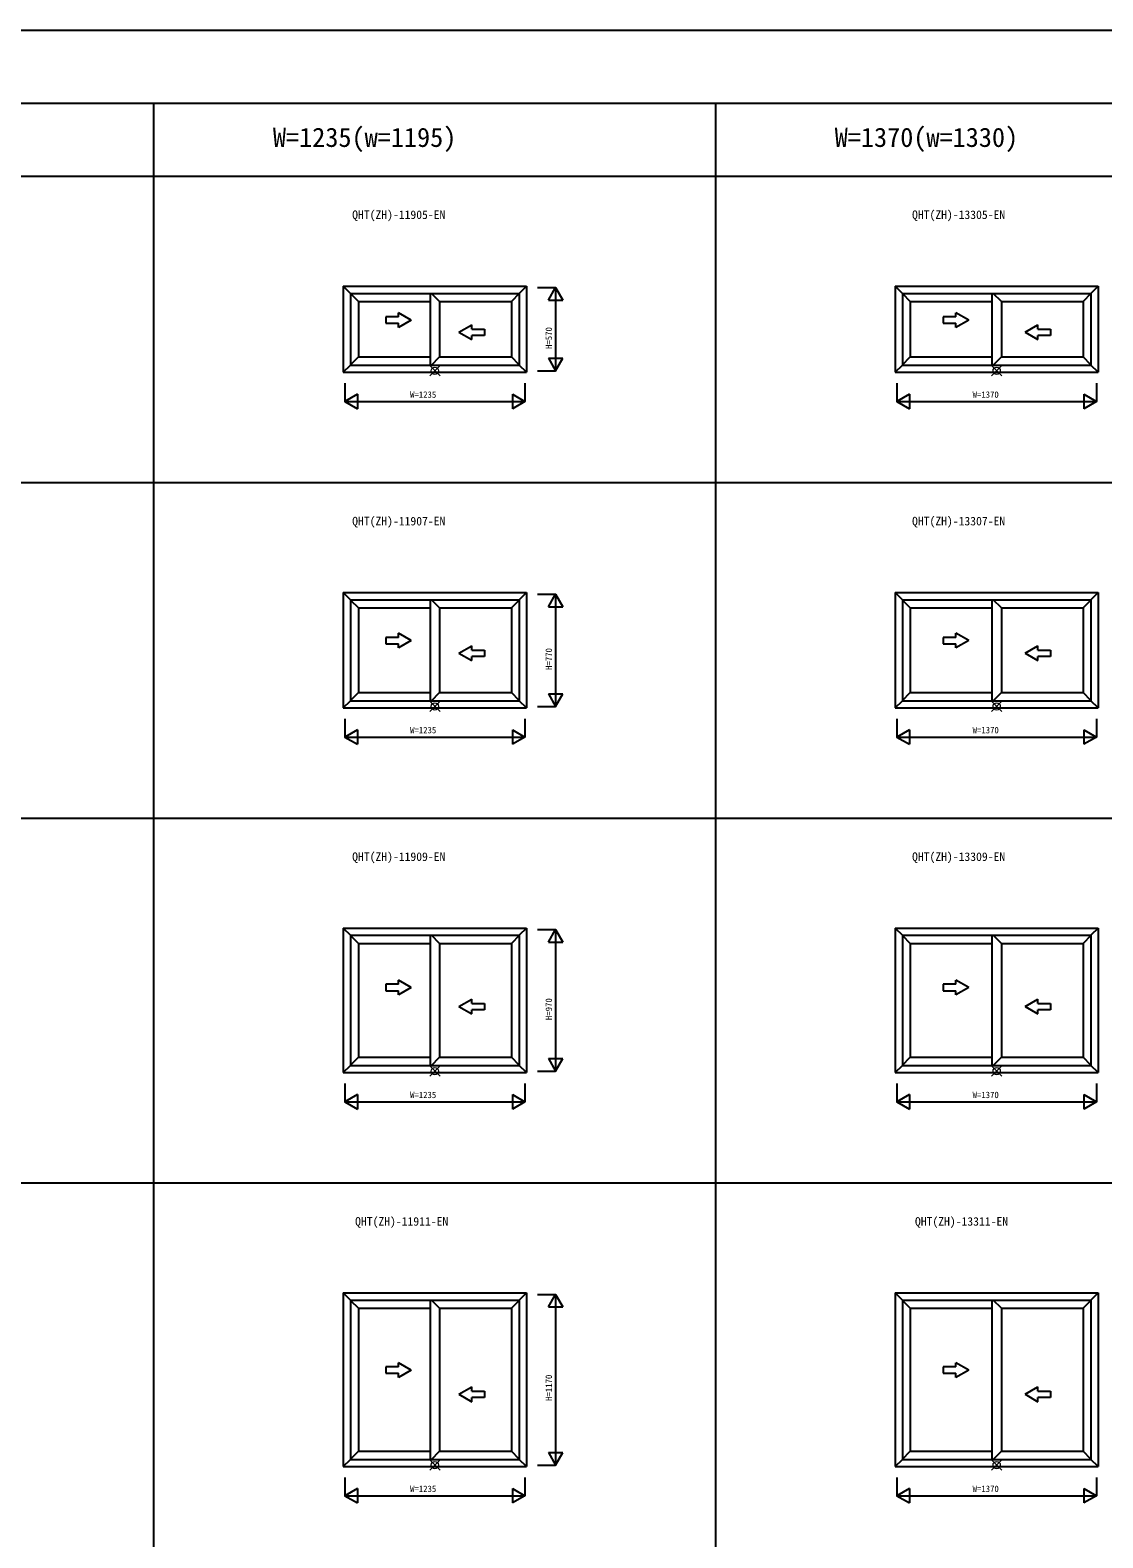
# Model space of a CAD drawing. Units: millimetres, scale not verified. Extents: x -13750 to 13750, y -10000 to 10000.
# Drawn here: x -6399 to 953, y -334 to 10000 of the extents above; entities that cross this region are included whole.
import ezdxf
from ezdxf.enums import TextEntityAlignment as Align

# ---------------------------------------------------------------- set-up
doc = ezdxf.new("R2010")
doc.units = ezdxf.units.MM
doc.header["$LTSCALE"] = 50
for name, color, linetype in [('0-0_0', 7, 'Continuous'), ('0-1_YKK_A1', 4, 'Continuous'), ('0-4_YKK_F1', 7, 'Continuous'), ('0-6_YKK_N1', 2, 'Continuous')]:
    doc.layers.add(name, color=color, linetype=linetype)
doc.layers.add('0-5_YKK_IN', color=1, linetype='Continuous', lineweight=18)
doc.styles.add('ＭＳ ゴシック', font='')
doc.styles.get('ＭＳ ゴシック').set_extended_font_data('MS Gothic')

msp = doc.modelspace()

# ---------------------------------------------------------------- linework, layer by layer
at = {"layer": '0-1_YKK_A1'}
for p, q in [((-4252.5, 8245), (-2997.5, 8245)), ((-4252.5, 8245), (-4252.5, 7655)), ((-4252.5, 8245), (-4203.5, 8196)), ((-4203.5, 8196), (-3046.5, 8196)), ((-4203.5, 8196), (-4203.5, 7704)), ((-4203.5, 8194), (-4149.5, 8140)), ((-3657, 8196), (-3657, 7704)), ((-3593, 8140), (-3649, 8196)), ((-3046.5, 8194), (-3100.5, 8140)), ((-2997.5, 8245), (-3046.5, 8196)), ((-3046.5, 8196), (-3046.5, 7704)), ((-2997.5, 8245), (-2997.5, 7655)), ((-470, 8245), (920, 8245)), ((-470, 8245), (-470, 7655)), ((-470, 8245), (-421, 8196)), ((-421, 8196), (871, 8196)), ((-421, 8196), (-421, 7704)), ((-421, 8194), (-367, 8140)), ((193, 8196), (193, 7704)), ((257, 8140), (201, 8196)), ((871, 8194), (817, 8140)), ((920, 8245), (871, 8196)), ((871, 8196), (871, 7704)), ((920, 8245), (920, 7655)), ((-4149.5, 8140), (-3657, 8140)), ((-4149.5, 8140), (-4149.5, 7760)), ((-3786.69, 8012.81), (-3874.29, 8063.39)), ((-3874.29, 8034.71), (-3874.29, 8063.39)), ((-3593, 8140), (-3100.5, 8140)), ((-3593, 8140), (-3593, 7760)), ((-3100.5, 8140), (-3100.5, 7760)), ((-367, 8140), (193, 8140)), ((-367, 8140), (-367, 7760)), ((33.31, 8012.81), (-54.29, 8063.39)), ((-54.29, 8034.71), (-54.29, 8063.39)), ((257, 8140), (817, 8140)), ((257, 8140), (257, 7760)), ((817, 8140), (817, 7760)), ((-3961.89, 8034.71), (-3961.89, 7990.91)), ((-3874.29, 8034.71), (-3961.89, 8034.71)), ((-3961.89, 7990.91), (-3874.29, 7990.91)), ((-3786.69, 8012.81), (-3874.29, 7962.24)), ((-3874.29, 7962.24), (-3874.29, 7990.91)), ((-3460.28, 7929.19), (-3372.68, 7979.77)), ((-3372.68, 7951.09), (-3372.68, 7979.77)), ((-141.89, 8034.71), (-141.89, 7990.91)), ((-54.29, 8034.71), (-141.89, 8034.71)), ((-141.89, 7990.91), (-54.29, 7990.91)), ((33.31, 8012.81), (-54.29, 7962.24)), ((-54.29, 7962.24), (-54.29, 7990.91)), ((419.72, 7929.19), (507.32, 7979.77)), ((507.32, 7951.09), (507.32, 7979.77)), ((-3460.28, 7929.19), (-3372.68, 7878.62)), ((-3372.68, 7951.09), (-3285.08, 7951.09)), ((-3285.08, 7907.29), (-3372.68, 7907.29)), ((-3372.68, 7878.62), (-3372.68, 7907.29)), ((-3285.08, 7951.09), (-3285.08, 7907.29)), ((419.72, 7929.19), (507.32, 7878.62)), ((507.32, 7951.09), (594.92, 7951.09)), ((594.92, 7907.29), (507.32, 7907.29)), ((507.32, 7878.62), (507.32, 7907.29)), ((594.92, 7951.09), (594.92, 7907.29)), ((-4203.5, 7706), (-4149.5, 7760)), ((-4149.5, 7760), (-3657, 7760)), ((-3649, 7704), (-3593, 7760)), ((-3593, 7760), (-3100.5, 7760)), ((-3046.5, 7706), (-3100.5, 7760)), ((-421, 7706), (-367, 7760)), ((-367, 7760), (193, 7760)), ((201, 7704), (257, 7760)), ((257, 7760), (817, 7760)), ((871, 7706), (817, 7760)), ((-4252.5, 7655), (-4203.5, 7704)), ((-4252.5, 7655), (-2997.5, 7655)), ((-4203.5, 7704), (-3046.5, 7704)), ((-2997.5, 7655), (-3046.5, 7704)), ((-470, 7655), (-421, 7704)), ((-470, 7655), (920, 7655)), ((-421, 7704), (871, 7704)), ((920, 7655), (871, 7704)), ((-4252.5, 6145), (-2997.5, 6145)), ((-4252.5, 6145), (-4252.5, 5355)), ((-4252.5, 6145), (-4203.5, 6096)), ((-2997.5, 6145), (-3046.5, 6096)), ((-2997.5, 6145), (-2997.5, 5355)), ((-470, 6145), (920, 6145)), ((-470, 6145), (-470, 5355)), ((-470, 6145), (-421, 6096)), ((920, 6145), (871, 6096)), ((920, 6145), (920, 5355)), ((-4203.5, 6096), (-3046.5, 6096)), ((-4203.5, 6096), (-4203.5, 5404)), ((-4203.5, 6094), (-4149.5, 6040)), ((-4149.5, 6040), (-3657, 6040)), ((-4149.5, 6040), (-4149.5, 5460)), ((-3657, 6096), (-3657, 5404)), ((-3593, 6040), (-3649, 6096)), ((-3593, 6040), (-3100.5, 6040)), ((-3593, 6040), (-3593, 5460)), ((-3046.5, 6094), (-3100.5, 6040)), ((-3100.5, 6040), (-3100.5, 5460)), ((-3046.5, 6096), (-3046.5, 5404)), ((-421, 6096), (871, 6096)), ((-421, 6096), (-421, 5404)), ((-421, 6094), (-367, 6040)), ((-367, 6040), (193, 6040)), ((-367, 6040), (-367, 5460)), ((193, 6096), (193, 5404)), ((257, 6040), (201, 6096)), ((257, 6040), (817, 6040)), ((257, 6040), (257, 5460)), ((871, 6094), (817, 6040)), ((817, 6040), (817, 5460)), ((871, 6096), (871, 5404)), ((-3961.89, 5838.1), (-3961.89, 5794.3)), ((-3874.29, 5838.1), (-3961.89, 5838.1)), ((-3961.89, 5794.3), (-3874.29, 5794.3)), ((-3786.69, 5816.2), (-3874.29, 5866.78)), ((-3874.29, 5838.1), (-3874.29, 5866.78)), ((-3786.69, 5816.2), (-3874.29, 5765.62)), ((-3874.29, 5765.62), (-3874.29, 5794.3)), ((-141.89, 5838.1), (-141.89, 5794.3)), ((-54.29, 5838.1), (-141.89, 5838.1)), ((-141.89, 5794.3), (-54.29, 5794.3)), ((33.31, 5816.2), (-54.29, 5866.78)), ((-54.29, 5838.1), (-54.29, 5866.78)), ((33.31, 5816.2), (-54.29, 5765.62)), ((-54.29, 5765.62), (-54.29, 5794.3)), ((-3460.28, 5729.19), (-3372.68, 5779.77)), ((-3460.28, 5729.19), (-3372.68, 5678.62)), ((-3372.68, 5751.09), (-3372.68, 5779.77)), ((-3372.68, 5751.09), (-3285.08, 5751.09)), ((-3285.08, 5707.29), (-3372.68, 5707.29)), ((-3372.68, 5678.62), (-3372.68, 5707.29)), ((-3285.08, 5751.09), (-3285.08, 5707.29)), ((419.72, 5729.19), (507.32, 5779.77)), ((419.72, 5729.19), (507.32, 5678.62)), ((507.32, 5751.09), (507.32, 5779.77)), ((507.32, 5751.09), (594.92, 5751.09)), ((594.92, 5707.29), (507.32, 5707.29)), ((507.32, 5678.62), (507.32, 5707.29)), ((594.92, 5751.09), (594.92, 5707.29)), ((-4252.5, 5355), (-4203.5, 5404)), ((-4203.5, 5406), (-4149.5, 5460)), ((-4203.5, 5404), (-3046.5, 5404)), ((-4149.5, 5460), (-3657, 5460)), ((-3649, 5404), (-3593, 5460)), ((-3593, 5460), (-3100.5, 5460)), ((-3046.5, 5406), (-3100.5, 5460)), ((-2997.5, 5355), (-3046.5, 5404)), ((-470, 5355), (-421, 5404)), ((-421, 5406), (-367, 5460)), ((-421, 5404), (871, 5404)), ((-367, 5460), (193, 5460)), ((201, 5404), (257, 5460)), ((257, 5460), (817, 5460)), ((871, 5406), (817, 5460)), ((920, 5355), (871, 5404)), ((-4252.5, 5355), (-2997.5, 5355)), ((-470, 5355), (920, 5355)), ((-4252.5, 3845), (-2997.5, 3845)), ((-4252.5, 3845), (-4252.5, 2855)), ((-4252.5, 3845), (-4203.5, 3796)), ((-2997.5, 3845), (-3046.5, 3796)), ((-2997.5, 3845), (-2997.5, 2855)), ((-470, 3845), (920, 3845)), ((-470, 3845), (-470, 2855)), ((-470, 3845), (-421, 3796)), ((920, 3845), (871, 3796)), ((920, 3845), (920, 2855)), ((-4203.5, 3796), (-3046.5, 3796)), ((-4203.5, 3796), (-4203.5, 2904)), ((-4203.5, 3794), (-4149.5, 3740)), ((-4149.5, 3740), (-3657, 3740)), ((-4149.5, 3740), (-4149.5, 2960)), ((-3657, 3796), (-3657, 2904)), ((-3593, 3740), (-3649, 3796)), ((-3593, 3740), (-3100.5, 3740)), ((-3593, 3740), (-3593, 2960)), ((-3046.5, 3794), (-3100.5, 3740)), ((-3100.5, 3740), (-3100.5, 2960)), ((-3046.5, 3796), (-3046.5, 2904)), ((-421, 3796), (871, 3796)), ((-421, 3796), (-421, 2904)), ((-421, 3794), (-367, 3740)), ((-367, 3740), (193, 3740)), ((-367, 3740), (-367, 2960)), ((193, 3796), (193, 2904)), ((257, 3740), (201, 3796)), ((257, 3740), (817, 3740)), ((257, 3740), (257, 2960)), ((871, 3794), (817, 3740)), ((817, 3740), (817, 2960)), ((871, 3796), (871, 2904)), ((-3961.89, 3460), (-3961.89, 3416.2)), ((-3874.29, 3460), (-3961.89, 3460)), ((-3961.89, 3416.2), (-3874.29, 3416.2)), ((-3786.69, 3438.1), (-3874.29, 3488.68)), ((-3874.29, 3460), (-3874.29, 3488.68)), ((-3786.69, 3438.1), (-3874.29, 3387.52)), ((-3874.29, 3387.52), (-3874.29, 3416.2)), ((-141.89, 3460), (-141.89, 3416.2)), ((-54.29, 3460), (-141.89, 3460)), ((-141.89, 3416.2), (-54.29, 3416.2)), ((33.31, 3438.1), (-54.29, 3488.68)), ((-54.29, 3460), (-54.29, 3488.68)), ((33.31, 3438.1), (-54.29, 3387.52)), ((-54.29, 3387.52), (-54.29, 3416.2)), ((-3460.28, 3307.29), (-3372.68, 3357.87)), ((-3460.28, 3307.29), (-3372.68, 3256.72)), ((-3372.68, 3329.19), (-3372.68, 3357.87)), ((-3372.68, 3329.19), (-3285.08, 3329.19)), ((-3285.08, 3329.19), (-3285.08, 3285.39)), ((419.72, 3307.29), (507.32, 3357.87)), ((419.72, 3307.29), (507.32, 3256.72)), ((507.32, 3329.19), (507.32, 3357.87)), ((507.32, 3329.19), (594.92, 3329.19)), ((594.92, 3329.19), (594.92, 3285.39)), ((-3285.08, 3285.39), (-3372.68, 3285.39)), ((-3372.68, 3256.72), (-3372.68, 3285.39)), ((594.92, 3285.39), (507.32, 3285.39)), ((507.32, 3256.72), (507.32, 3285.39)), ((-4252.5, 2855), (-4203.5, 2904)), ((-4203.5, 2906), (-4149.5, 2960)), ((-4203.5, 2904), (-3046.5, 2904)), ((-4149.5, 2960), (-3657, 2960)), ((-3649, 2904), (-3593, 2960)), ((-3593, 2960), (-3100.5, 2960)), ((-3046.5, 2906), (-3100.5, 2960)), ((-2997.5, 2855), (-3046.5, 2904)), ((-470, 2855), (-421, 2904)), ((-421, 2906), (-367, 2960)), ((-421, 2904), (871, 2904)), ((-367, 2960), (193, 2960)), ((201, 2904), (257, 2960)), ((257, 2960), (817, 2960)), ((871, 2906), (817, 2960)), ((920, 2855), (871, 2904)), ((-4252.5, 2855), (-2997.5, 2855)), ((-470, 2855), (920, 2855)), ((-4252.5, 1345), (-2997.5, 1345)), ((-4252.5, 1345), (-4252.5, 155)), ((-4252.5, 1345), (-4203.5, 1296)), ((-2997.5, 1345), (-3046.5, 1296)), ((-2997.5, 1345), (-2997.5, 155)), ((-470, 1345), (920, 1345)), ((-470, 1345), (-470, 155)), ((-470, 1345), (-421, 1296)), ((920, 1345), (871, 1296)), ((920, 1345), (920, 155)), ((-4203.5, 1296), (-3046.5, 1296)), ((-4203.5, 1296), (-4203.5, 204)), ((-4203.5, 1294), (-4149.5, 1240)), ((-3657, 1296), (-3657, 204)), ((-3593, 1240), (-3649, 1296)), ((-3046.5, 1294), (-3100.5, 1240)), ((-3046.5, 1296), (-3046.5, 204)), ((-421, 1296), (871, 1296)), ((-421, 1296), (-421, 204)), ((-421, 1294), (-367, 1240)), ((193, 1296), (193, 204)), ((257, 1240), (201, 1296)), ((871, 1294), (817, 1240)), ((871, 1296), (871, 204)), ((-4149.5, 1240), (-3657, 1240)), ((-4149.5, 1240), (-4149.5, 260)), ((-3593, 1240), (-3100.5, 1240)), ((-3593, 1240), (-3593, 260)), ((-3100.5, 1240), (-3100.5, 260)), ((-367, 1240), (193, 1240)), ((-367, 1240), (-367, 260)), ((257, 1240), (817, 1240)), ((257, 1240), (257, 260)), ((817, 1240), (817, 260)), ((-3961.89, 838.1), (-3961.89, 794.3)), ((-3874.29, 838.1), (-3961.89, 838.1)), ((-3786.69, 816.2), (-3874.29, 866.78)), ((-3874.29, 838.1), (-3874.29, 866.78)), ((-141.89, 838.1), (-141.89, 794.3)), ((-54.29, 838.1), (-141.89, 838.1)), ((33.31, 816.2), (-54.29, 866.78)), ((-54.29, 838.1), (-54.29, 866.78)), ((-3961.89, 794.3), (-3874.29, 794.3)), ((-3786.69, 816.2), (-3874.29, 765.62)), ((-3874.29, 765.62), (-3874.29, 794.3)), ((-141.89, 794.3), (-54.29, 794.3)), ((33.31, 816.2), (-54.29, 765.62)), ((-54.29, 765.62), (-54.29, 794.3)), ((-3460.28, 650), (-3372.68, 700.58)), ((-3460.28, 650), (-3372.68, 599.42)), ((-3372.68, 671.9), (-3372.68, 700.58)), ((-3372.68, 671.9), (-3285.08, 671.9)), ((-3285.08, 628.1), (-3372.68, 628.1)), ((-3372.68, 599.42), (-3372.68, 628.1)), ((-3285.08, 671.9), (-3285.08, 628.1)), ((419.72, 650), (507.32, 700.58)), ((419.72, 650), (507.32, 599.42)), ((507.32, 671.9), (507.32, 700.58)), ((507.32, 671.9), (594.92, 671.9)), ((594.92, 628.1), (507.32, 628.1)), ((507.32, 599.42), (507.32, 628.1)), ((594.92, 671.9), (594.92, 628.1)), ((-4203.5, 206), (-4149.5, 260)), ((-4149.5, 260), (-3657, 260)), ((-3649, 204), (-3593, 260)), ((-3593, 260), (-3100.5, 260)), ((-3046.5, 206), (-3100.5, 260)), ((-421, 206), (-367, 260)), ((-367, 260), (193, 260)), ((201, 204), (257, 260)), ((257, 260), (817, 260)), ((871, 206), (817, 260)), ((-4252.5, 155), (-4203.5, 204)), ((-4252.5, 155), (-2997.5, 155)), ((-4203.5, 204), (-3046.5, 204)), ((-2997.5, 155), (-3046.5, 204)), ((-470, 155), (-421, 204)), ((-470, 155), (920, 155)), ((-421, 204), (871, 204)), ((920, 155), (871, 204))]:
    msp.add_line(p, q, dxfattribs=at)
at = {"layer": '0-4_YKK_F1'}
for p, q in [((-13750, 10000), (13750, 10000)), ((-13750, 9500), (13250, 9500)), ((-5550, -10000), (-5550, 9500)), ((-1700, -10000), (-1700, 9500)), ((-13750, 9000), (13250, 9000)), ((-13750, 6900), (13250, 6900)), ((-13750, 4600), (13250, 4600)), ((-13750, 2100), (13250, 2100))]:
    msp.add_line(p, q, dxfattribs=at)
at = {"layer": '0-5_YKK_IN'}
for p, q in [((-3660.36, 7700.36), (-3589.64, 7629.64)), ((-3660.36, 7629.64), (-3589.64, 7700.36)), ((189.64, 7700.36), (260.36, 7629.64)), ((189.64, 7629.64), (260.36, 7700.36)), ((-3660.36, 5400.36), (-3589.64, 5329.64)), ((-3660.36, 5329.64), (-3589.64, 5400.36)), ((189.64, 5400.36), (260.36, 5329.64)), ((189.64, 5329.64), (260.36, 5400.36)), ((-3660.36, 2900.36), (-3589.64, 2829.64)), ((-3660.36, 2829.64), (-3589.64, 2900.36)), ((189.64, 2900.36), (260.36, 2829.64)), ((189.64, 2829.64), (260.36, 2900.36)), ((-3660.36, 200.36), (-3589.64, 129.64)), ((-3660.36, 129.64), (-3589.64, 200.36)), ((189.64, 200.36), (260.36, 129.64)), ((189.64, 129.64), (260.36, 200.36))]:
    msp.add_line(p, q, dxfattribs=at)
for centre in [(-3625, 7665), (225, 7665), (-3625, 5365), (225, 5365), (-3625, 2865), (225, 2865), (-3625, 165), (225, 165)]:
    msp.add_circle(centre, 25, dxfattribs=at)
at = {"layer": '0-6_YKK_N1'}
for p, q in [((-2922.5, 8235), (-2797.5, 8235)), ((-2797.5, 8235), (-2797.5, 7665)), ((-2847.5, 8148.4), (-2747.5, 8148.4)), ((-2847.5, 7751.6), (-2747.5, 7751.6)), ((-2922.5, 7665), (-2797.5, 7665)), ((-4155.9, 7505), (-4242.5, 7455)), ((-4242.5, 7455), (-3007.5, 7455)), ((-4155.9, 7505), (-4155.9, 7405)), ((-3094.1, 7505), (-3094.1, 7405)), ((-3094.1, 7505), (-3007.5, 7455)), ((-373.4, 7505), (-460, 7455)), ((-460, 7455), (910, 7455)), ((-373.4, 7505), (-373.4, 7405)), ((823.4, 7505), (823.4, 7405)), ((823.4, 7505), (910, 7455)), ((-2922.5, 6135), (-2797.5, 6135)), ((-2797.5, 6135), (-2797.5, 5365)), ((-2847.5, 6048.4), (-2747.5, 6048.4)), ((-2847.5, 5451.6), (-2747.5, 5451.6)), ((-2922.5, 5365), (-2797.5, 5365)), ((-4155.9, 5205), (-4242.5, 5155)), ((-4155.9, 5205), (-4155.9, 5105)), ((-3094.1, 5205), (-3094.1, 5105)), ((-3094.1, 5205), (-3007.5, 5155)), ((-373.4, 5205), (-460, 5155)), ((-373.4, 5205), (-373.4, 5105)), ((823.4, 5205), (823.4, 5105)), ((823.4, 5205), (910, 5155)), ((-4242.5, 5155), (-3007.5, 5155)), ((-460, 5155), (910, 5155)), ((-2922.5, 3835), (-2797.5, 3835)), ((-2797.5, 3835), (-2797.5, 2865)), ((-2847.5, 3748.4), (-2747.5, 3748.4)), ((-2847.5, 2951.6), (-2747.5, 2951.6)), ((-2922.5, 2865), (-2797.5, 2865)), ((-4155.9, 2705), (-4242.5, 2655)), ((-4155.9, 2705), (-4155.9, 2605)), ((-3094.1, 2705), (-3094.1, 2605)), ((-3094.1, 2705), (-3007.5, 2655)), ((-373.4, 2705), (-460, 2655)), ((-373.4, 2705), (-373.4, 2605)), ((823.4, 2705), (823.4, 2605)), ((823.4, 2705), (910, 2655)), ((-4242.5, 2655), (-3007.5, 2655)), ((-460, 2655), (910, 2655)), ((-2922.5, 1335), (-2797.5, 1335)), ((-2847.5, 1248.4), (-2747.5, 1248.4)), ((-2797.5, 1335), (-2797.5, 165)), ((-2847.5, 251.6), (-2747.5, 251.6)), ((-2922.5, 165), (-2797.5, 165)), ((-4155.9, 5), (-4242.5, -45)), ((-4155.9, 5), (-4155.9, -95)), ((-3094.1, 5), (-3094.1, -95)), ((-3094.1, 5), (-3007.5, -45)), ((-373.4, 5), (-460, -45)), ((-373.4, 5), (-373.4, -95)), ((823.4, 5), (823.4, -95)), ((823.4, 5), (910, -45)), ((-4242.5, -45), (-3007.5, -45)), ((-460, -45), (910, -45))]:
    msp.add_line(p, q, dxfattribs=at)
for points in [[(-2847.5, 8148.4), (-2797.5, 8235), (-2747.5, 8148.4)], [(-2847.5, 7751.6), (-2797.5, 7665), (-2747.5, 7751.6)], [(-4242.5, 7580), (-4242.5, 7455), (-4155.9, 7405)], [(-3007.5, 7580), (-3007.5, 7455), (-3094.1, 7405)], [(-460, 7580), (-460, 7455), (-373.4, 7405)], [(910, 7580), (910, 7455), (823.4, 7405)], [(-2847.5, 6048.4), (-2797.5, 6135), (-2747.5, 6048.4)], [(-2847.5, 5451.6), (-2797.5, 5365), (-2747.5, 5451.6)], [(-4242.5, 5280), (-4242.5, 5155), (-4155.9, 5105)], [(-3007.5, 5280), (-3007.5, 5155), (-3094.1, 5105)], [(-460, 5280), (-460, 5155), (-373.4, 5105)], [(910, 5280), (910, 5155), (823.4, 5105)], [(-2847.5, 3748.4), (-2797.5, 3835), (-2747.5, 3748.4)], [(-2847.5, 2951.6), (-2797.5, 2865), (-2747.5, 2951.6)], [(-4242.5, 2780), (-4242.5, 2655), (-4155.9, 2605)], [(-3007.5, 2780), (-3007.5, 2655), (-3094.1, 2605)], [(-460, 2780), (-460, 2655), (-373.4, 2605)], [(910, 2780), (910, 2655), (823.4, 2605)], [(-2847.5, 1248.4), (-2797.5, 1335), (-2747.5, 1248.4)], [(-2847.5, 251.6), (-2797.5, 165), (-2747.5, 251.6)], [(-4242.5, 80), (-4242.5, -45), (-4155.9, -95)], [(-3007.5, 80), (-3007.5, -45), (-3094.1, -95)], [(-460, 80), (-460, -45), (-373.4, -95)], [(910, 80), (910, -45), (823.4, -95)]]:
    msp.add_lwpolyline(points, dxfattribs=at)

# ---------------------------------------------------------------- texts
at = {"layer": '0-0_0', "color": 3, "style": 'ＭＳ ゴシック'}
for s, p in [('W=1235(w=1195)', (-4735, 9160)), ('W=1370(w=1330)', (-885, 9160))]:
    msp.add_text(s, height=132, dxfattribs=at).set_placement(p, align=Align.BOTTOM_LEFT)
at = {"layer": '0-0_0', "style": 'ＭＳ ゴシック'}
for s, p in [('QHT(ZH)-11905-EN', (-4191.67, 8688)), ('QHT(ZH)-13305-EN', (-355, 8688)), ('QHT(ZH)-11907-EN', (-4191.67, 6588)), ('QHT(ZH)-13307-EN', (-355, 6588)), ('QHT(ZH)-11909-EN', (-4191.67, 4288)), ('QHT(ZH)-13309-EN', (-355, 4288)), ('QHT(ZH)-11911-EN', (-4171.67, 1788)), ('QHT(ZH)-13311-EN', (-335, 1788))]:
    msp.add_text(s, height=58.65, dxfattribs=at).set_placement(p, align=Align.BOTTOM_LEFT)
at = {"layer": '0-6_YKK_N1', "style": 'ＭＳ ゴシック'}
for s, p in [('H=570', (-2809.5, 7815)), ('H=770', (-2809.5, 5615)), ('H=970', (-2809.5, 3215)), ('H=1170', (-2809.5, 605))]:
    msp.add_text(s, height=43.99, rotation=90, dxfattribs=at).set_placement(p, align=Align.BOTTOM_LEFT)
for s, p in [('W=1235', (-3795, 7467)), ('W=1370', (60, 7467)), ('W=1235', (-3795, 5167)), ('W=1370', (60, 5167)), ('W=1235', (-3795, 2667)), ('W=1370', (60, 2667)), ('W=1235', (-3795, -33)), ('W=1370', (60, -33))]:
    msp.add_text(s, height=43.99, dxfattribs=at).set_placement(p, align=Align.BOTTOM_LEFT)

doc.saveas('drawing.dxf')
